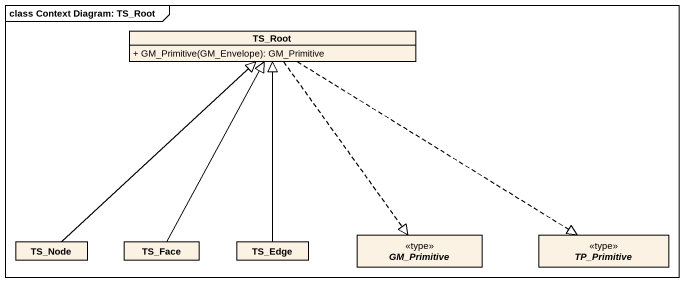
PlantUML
@startuml
mainframe class Context Diagram: TS_Root
hide circle
hide empty members
skinparam classAttributeIconSize 0
class TS_Root {
  + GM_Primitive(GM_Envelope): GM_Primitive
}
abstract class GM_Primitive <<type>>
abstract class TP_Primitive <<type>>
class TS_Node
class TS_Face
class TS_Edge
TS_Root ..|> GM_Primitive
TS_Root ..|> TP_Primitive
TS_Node -up-|> TS_Root
TS_Face -up-|> TS_Root
TS_Edge -up-|> TS_Root
@enduml
